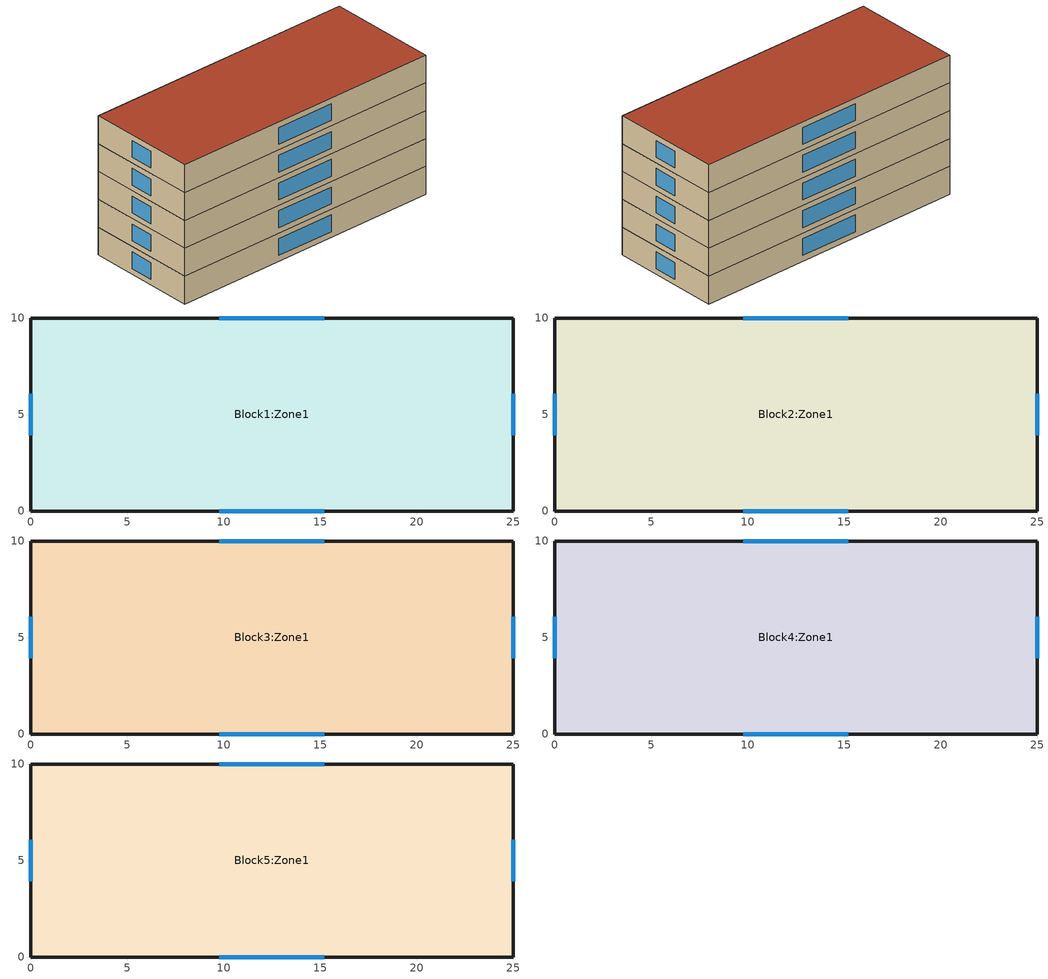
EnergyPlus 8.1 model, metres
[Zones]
Block1:Zone1
 floor ground (Ground0101): 0,0 0,10 25,10 25,0 z0
 wall outside (Wall0104): 0,10 0,0 25,0 25,10 0,10 z0:2.5
 window (Window0101): 0,6.08 0,3.92 / 15.21,10 9.79,10 / 25,3.92 25,6.08 / 9.79,0 15.21,0 z0.5:2
Block2:Zone1
 floor to Block1:Zone1 (Internal Floor): 0,0 0,10 25,10 25,0 z2.5
 wall outside (Wall0104): 0,10 0,0 25,0 25,10 0,10 z2.5:5
 window (Window0101): 0,6.08 0,3.92 / 15.21,10 9.79,10 / 25,3.92 25,6.08 / 9.79,0 15.21,0 z3:4.5
Block3:Zone1
 floor to Block2:Zone1 (Internal Floor): 0,0 0,10 25,10 25,0 z5
 wall outside (Wall0104): 0,10 0,0 25,0 25,10 0,10 z5:7.5
 window (Window0101): 0,6.08 0,3.92 / 15.21,10 9.79,10 / 25,3.92 25,6.08 / 9.79,0 15.21,0 z5.5:7
Block4:Zone1
 floor to Block3:Zone1 (Internal Floor): 0,0 0,10 25,10 25,0 z7.5
 wall outside (Wall0104): 0,10 0,0 25,0 25,10 0,10 z7.5:10
 window (Window0101): 0,6.08 0,3.92 / 15.21,10 9.79,10 / 25,3.92 25,6.08 / 9.79,0 15.21,0 z8:9.5
Block5:Zone1
 floor to Block4:Zone1 (Internal Floor): 0,0 0,10 25,10 25,0 z10
 wall outside (Wall0104): 0,10 0,0 25,0 25,10 0,10 z10:12.5
 window (Window0101): 0,6.08 0,3.92 / 15.21,10 9.79,10 / 25,3.92 25,6.08 / 9.79,0 15.21,0 z10.5:12
 roof outside (Roof0101): 25,0 25,10 0,10 0,0 z12.5
[Building]
Building: North Axis {deg}=0; Terrain=Suburbs; Loads Convergence Tolerance Value=0.04; Temperature Convergence Tolerance Value {deltaC}=0.4; Solar Distribution=FullExterior; Maximum Number of Warmup Days=25; Minimum Number of Warmup Days=6
[Site:GroundTemperature:BuildingSurface]
18, 18, 18, 18, 18, 18, 18, 18, 18, 18, 18, 18
[Site:GroundTemperature:FCfactorMethod]
1.6, 0.7, 2.3, 4.8, 11.2, 16.2, 19.6, 20.6, 18.9, 15, 9.8, 5
[Site:GroundTemperature:Shallow]
14, 14, 14, 14, 14, 14, 14, 14, 14, 14, 14, 14
[Site:GroundTemperature:Deep]
14, 14, 14, 14, 14, 14, 14, 14, 14, 14, 14, 14
[Construction]
Wall0104: Aparent Brick(Klinker)_1918_0.1150, General Cavity Still_1918_0.0700, Brick_1918_0.1150, Inside Render_1918_0.0150
Roof0101: Wood Planking_1918_0.0200, Peat-Fiber-Boards_1918_0.0400, Gipsum Render_1918_0.0150
Ground0101: Stone Vault_1918_0.1200, Coal Slag_1918_0.1600, Wood Planking_1918_0.0250
Window0101: Standard Glazing_1918_0.0060
Internal Floor: Cast Concrete (Dense)_0.1
[Material] Roughness=Rough; Thermal Absorptance=0.9
Name | Thickness | Conductivity {W/m-K} | Density {kg/m3} | Specific Heat {J/kg-K} | Solar Absorptance | Visible Absorptance | Thickness {m} | Visible Absorptance!-Generator IDFEditor 1.44
Brick_1918_0.1150 | 0.115 | 0.81 | 1500 | 840 | 0.6 | 0.6
Inside Render_1918_0.0150 | 0.015 | 0.7 | 1100 | 900 | 0.6 | 0.6
Aparent Brick(Klinker)_1918_0.1150 | 0.115 | 0.96 | 2000 | 840 | 0.6 | 0.6
Wood Planking_1918_0.0250 | 0.025 | 0.14 | 550 | 2300 | 0.6 | 0.6
Coal Slag_1918_0.1600 | 0.16 | 0.19 | 950 | 1260 | 0.7 | 0.7
Stone Vault_1918_0.1200 | 0.12 | 0.96 | 1800 | 1000 | 0.7 | 0.7
Wood Planking_1918_0.0200 | 0.02 | 0.14 | 550 | 2300 | 0.6 | 0.6
Peat-Fiber-Boards_1918_0.0400 | 0.04 | 0.047 | 250 | 1300 | 0.6 | 0.6
Gipsum Render_1918_0.0150 | 0.015 | 0.87 | 1600 | 1000 | 0.6 | 0.6
Cast Concrete (Dense)_0.1 |  | 1.4 | 2100 | 840 | 0.6 |  | 0.1 | 0.6
[Material:AirGap]
General Cavity Still_1918_0.0700: Thermal Resistance=0.175
[WindowMaterial:Glazing]
Standard Glazing_1918_0.0060: Optical Data Type=SpectralAverage; Thickness=0.006; Solar Transmittance at Normal Incidence=0.775; Front Side Solar Reflectance at Normal Incidence=0.071; Back Side Solar Reflectance at Normal Incidence=0.071; Visible Transmittance at Normal Incidence=0.881; Front Side Visible Reflectance at Normal Incidence=0.08; Back Side Visible Reflectance at Normal Incidence=0.08; Infrared Transmittance at Normal Incidence=0; Front Side Infrared Hemispherical Emissivity=0.84; Back Side Infrared Hemispherical Emissivity=0.84; Conductivity=0.9; Dirt Correction Factor for Solar and Visible Transmittance=1
[Zone] Relative North (to building)=0; Zone Type=1; Zone multiplier=1; Zone inside convection algorism=TARP
Block1:Zone1; Block2:Zone1; Block3:Zone1; Block4:Zone1; Block5:Zone1
[ZoneInfiltration:DesignFlowRate]
Block1:Zone1 Infiltration: Block1:Zone1, resi_infiltration_sch, AirChanges/Hour, 0.551667, 1, 0, 0, 0
Block2:Zone1 Infiltration: Block2:Zone1, resi_infiltration_sch, AirChanges/Hour, 0.551667, 1, 0, 0, 0
Block3:Zone1 Infiltration: Block3:Zone1, resi_infiltration_sch, AirChanges/Hour, 0.551667, 1, 0, 0, 0
Block4:Zone1 Infiltration: Block4:Zone1, resi_infiltration_sch, AirChanges/Hour, 0.551667, 1, 0, 0, 0
Block5:Zone1 Infiltration: Block5:Zone1, resi_infiltration_sch, AirChanges/Hour, 0.551667, 1, 0, 0, 0
[PEOPLE] Number of People Schedule=resi_occupancy_sch; Number of People Calculation Method=Area/Person; Zone Floor Area per Person {m2/person}=25.641; Fraction Radiant=0.3; Sensible Heat Fraction=AUTOCALCULATE; Activity Level Schedule=resi_activity_sch
Name | Zone
People Block1:Zone1 | Block1:Zone1
People Block2:Zone1 | Block2:Zone1
People Block3:Zone1 | Block3:Zone1
People Block4:Zone1 | Block4:Zone1
People Block5:Zone1 | Block5:Zone1
[ElectricEquipment] Schedule=resi_appliances_sch; Design Level Calculation Method=Watts/Area; Watts per Zone Floor Area {W/m2}=6.4; Fraction Latent=0; Fraction Radiant=0.75; Fraction Lost=0
Name | Zone
Block1Appliances | Block1:Zone1
Block2Appliances | Block2:Zone1
Block3Appliances | Block3:Zone1
Block4Appliances | Block4:Zone1
Block5Appliances | Block5:Zone1
[Lights] Schedule=resi_lighting_sch; Design Level Calculation Method=Watts/Area; Watts per Zone Floor Area {W/m2}=10.3104; Return Air Fraction=0.4; Fraction Radiant=0.4; Fraction visible=0.2; Fraction Replaceable=1; Return Air Fraction Calculated from Plenum Temperature=No
Name | Zone
Block1Light | Block1:Zone1
Block2Light | Block2:Zone1
Block3Light | Block3:Zone1
Block4Light | Block4:Zone1
Block5Light | Block5:Zone1
[HotWaterEquipment] Schedule=resi_dhw_sch; Design Level Calculation Method=Watts/Area; Watts per Zone Floor Area {W/m2}=4.21667; Fraction Lost=1
Name | Zone
Block1DHW | Block1:Zone1
Block2DHW | Block2:Zone1
Block3DHW | Block3:Zone1
Block4DHW | Block4:Zone1
Block5DHW | Block5:Zone1
[HVACTemplate:Zone:IdealLoadsAirSystem] Template Thermostat=Residential_thermostat; Maximum Heating Supply Air Temperature {C}=50; Minimum Cooling Supply Air Temperature {C}=13; Maximum Heating Supply Air Humidity Ratio {kgWater/kgDryAir}=0.0156; Minimum Cooling Supply Air Humidity Ratio {kgWater/kgDryAir}=0.0077; Heating Limit=NoLimit; Cooling Limit=NoLimit; Dehumidification Control Type=ConstantSensibleHeatRatio; Cooling Sensible Heat Ratio=0.7; Dehumidification Setpoint {percent}=60; Humidification Control Type=None; Humidification Setpoint {percent}=30; Outdoor Air Method=DetailedSpecification; Demand Controlled Ventilation Type=None; Outdoor Air Economizer Type=NoEconomizer; Heat Recovery Type=None
Name | Design Specification Outdoor Air Object
Block1:Zone1 | Block1:Zone1
Block2:Zone1 | Block2:Zone1
Block3:Zone1 | Block3:Zone1
Block4:Zone1 | Block4:Zone1
Block5:Zone1 | Block5:Zone1
[DesignSpecification:OutdoorAir] Outdoor Air Method=Flow/Area; Outdoor Air Flow per Zone Floor Area {m3/s-m2}=0.00129722; Outdoor Air Flow Rate Fraction Schedule=resi_ventilation_sch
Block1:Zone1; Block2:Zone1; Block3:Zone1; Block4:Zone1; Block5:Zone1
[HVACTemplate:Thermostat]
Residential_thermostat: Heating Setpoint Schedule=resi_htg_therm_sch; Cooling Setpoint Schedule=resi_clg_therm_sch
[Schedule:File] Column Number=1; Rows to Skip at Top=0; Number of Hours of Data=8760; Column Separator=Comma; Interpolate to Timestep=No
Name | File
resi_activity_sch | mfh_nominal_activity.csv
resi_occupancy_sch | mfh_nominal_occupancy.csv
resi_ventilation_sch | mfh_nominal_ventilation.csv
resi_infiltration_sch | mfh_nominal_infiltration.csv
resi_htg_therm_sch | mfh_nominal_thermostat_heating.csv
resi_clg_therm_sch | mfh_nominal_thermostat_cooling.csv
resi_lighting_sch | mfh_nominal_lighting.csv
resi_appliances_sch | mfh_nominal_appliances.csv
resi_dhw_sch | mfh_nominal_dhw.csv
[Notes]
Block 1, zone1, wall 1
Block 1, zone1, wall 2
Block 1, zone1, wall 3
Block 1, zone1, wall 4
Block 2, zone1, wall 1
Block 2, zone1, wall 2
Block 2, zone1, wall 3
Block 2, zone1, wall 4
Block 3, zone1, wall 1
Block 3, zone1, wall 2
